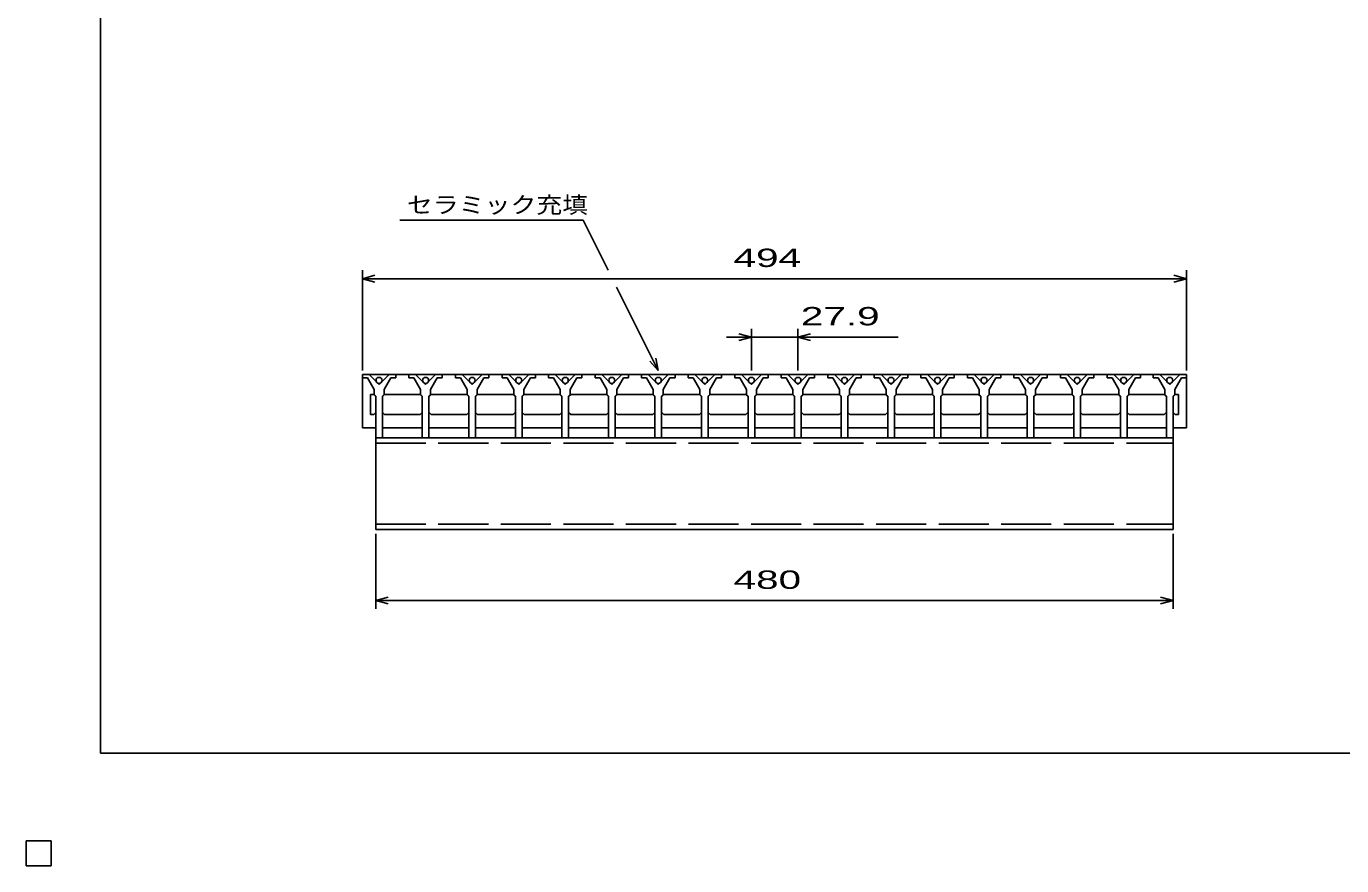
# Model space of a CAD drawing. Units: millimetres, scale not verified. Extents: x -910 to 864, y -642 to 529.
# Drawn here: x -910 to -121, y -642 to -139 of the extents above; entities that cross this region are included whole.
import ezdxf
from ezdxf.enums import TextEntityAlignment as Align

# ---------------------------------------------------------------- set-up
doc = ezdxf.new("R2010")
doc.units = ezdxf.units.MM
doc.header["$LTSCALE"] = 5
doc.linetypes.add('DASHED', pattern=[7.5, 6, -1.5])
for name, color, linetype, lineweight in [('0_2', 150, 'Continuous', 25), ('16', 3, 'Continuous', 25), ('22', 2, 'Continuous', 25)]:
    doc.layers.add(name, color=color, linetype=linetype, lineweight=lineweight)
doc.styles.add('ベクトル', font='')
doc.styles.get('ベクトル').set_extended_font_data('ベクトル')

msp = doc.modelspace()

# ---------------------------------------------------------------- linework, layer by layer
at = {"layer": '0_2'}
for p, q in [((-865.5, -575), (-865.5, 525)), ((864.5, -575), (-865.5, -575))]:
    msp.add_line(p, q, dxfattribs=at)
at = {"layer": '16'}
for p, q in [((-708.5, -348), (-708.5, -350)), ((-704.5, -348), (-708.5, -348)), ((-708.5, -348), (-214.5, -348)), ((-708.5, -348), (-708.5, -380)), ((-708.5, -350), (-705.5, -350)), ((-705.5, -350), (-701.5, -357)), ((-698.5, -354), (-704.5, -348)), ((-692.5, -348), (-698.5, -354)), ((-695.5, -357), (-691.5, -350)), ((-688.5, -348), (-692.5, -348)), ((-691.5, -350), (-688.5, -350)), ((-688.5, -350), (-688.5, -348)), ((-680.6, -348), (-680.6, -350)), ((-676.6, -348), (-680.6, -348)), ((-680.6, -350), (-677.6, -350)), ((-677.6, -350), (-673.6, -357)), ((-670.6, -354), (-676.6, -348)), ((-664.6, -348), (-670.6, -354)), ((-667.6, -357), (-663.6, -350)), ((-660.6, -348), (-664.6, -348)), ((-663.6, -350), (-660.6, -350)), ((-660.6, -350), (-660.6, -348)), ((-652.7, -348), (-652.7, -350)), ((-648.7, -348), (-652.7, -348)), ((-652.7, -350), (-649.7, -350)), ((-649.7, -350), (-645.7, -357)), ((-642.7, -354), (-648.7, -348)), ((-636.7, -348), (-642.7, -354)), ((-639.7, -357), (-635.7, -350)), ((-632.7, -348), (-636.7, -348)), ((-635.7, -350), (-632.7, -350)), ((-632.7, -350), (-632.7, -348)), ((-624.8, -348), (-624.8, -350)), ((-620.8, -348), (-624.8, -348)), ((-624.8, -350), (-621.8, -350)), ((-621.8, -350), (-617.8, -357)), ((-614.8, -354), (-620.8, -348)), ((-608.8, -348), (-614.8, -354)), ((-611.8, -357), (-607.8, -350)), ((-604.8, -348), (-608.8, -348)), ((-607.8, -350), (-604.8, -350)), ((-604.8, -350), (-604.8, -348)), ((-596.9, -348), (-596.9, -350)), ((-592.9, -348), (-596.9, -348)), ((-596.9, -350), (-593.9, -350)), ((-593.9, -350), (-589.9, -357)), ((-586.9, -354), (-592.9, -348)), ((-580.9, -348), (-586.9, -354)), ((-583.9, -357), (-579.9, -350)), ((-576.9, -348), (-580.9, -348)), ((-579.9, -350), (-576.9, -350)), ((-576.9, -350), (-576.9, -348)), ((-569, -348), (-569, -350)), ((-565, -348), (-569, -348)), ((-569, -350), (-566, -350)), ((-566, -350), (-562, -357)), ((-559, -354), (-565, -348)), ((-553, -348), (-559, -354)), ((-556, -357), (-552, -350)), ((-549, -348), (-553, -348)), ((-552, -350), (-549, -350)), ((-549, -350), (-549, -348)), ((-541.1, -348), (-541.1, -350)), ((-537.1, -348), (-541.1, -348)), ((-541.1, -350), (-538.1, -350)), ((-538.1, -350), (-534.1, -357)), ((-531.1, -354), (-537.1, -348)), ((-525.1, -348), (-531.1, -354)), ((-528.1, -357), (-524.1, -350)), ((-521.1, -348), (-525.1, -348)), ((-524.1, -350), (-521.1, -350)), ((-521.1, -350), (-521.1, -348)), ((-513.2, -348), (-513.2, -350)), ((-509.2, -348), (-513.2, -348)), ((-513.2, -350), (-510.2, -350)), ((-510.2, -350), (-506.2, -357)), ((-503.2, -354), (-509.2, -348)), ((-497.2, -348), (-503.2, -354)), ((-500.2, -357), (-496.2, -350)), ((-493.2, -348), (-497.2, -348)), ((-496.2, -350), (-493.2, -350)), ((-493.2, -350), (-493.2, -348)), ((-485.3, -348), (-485.3, -350)), ((-481.3, -348), (-485.3, -348)), ((-485.3, -350), (-482.3, -350)), ((-482.3, -350), (-478.3, -357)), ((-475.3, -354), (-481.3, -348)), ((-469.3, -348), (-475.3, -354)), ((-472.3, -357), (-468.3, -350)), ((-465.3, -348), (-469.3, -348)), ((-468.3, -350), (-465.3, -350)), ((-465.3, -350), (-465.3, -348)), ((-457.4, -348), (-457.4, -350)), ((-453.4, -348), (-457.4, -348)), ((-457.4, -350), (-454.4, -350)), ((-454.4, -350), (-450.4, -357)), ((-447.4, -354), (-453.4, -348)), ((-441.4, -348), (-447.4, -354)), ((-444.4, -357), (-440.4, -350)), ((-437.4, -348), (-441.4, -348)), ((-440.4, -350), (-437.4, -350)), ((-437.4, -350), (-437.4, -348)), ((-429.5, -348), (-429.5, -350)), ((-425.5, -348), (-429.5, -348)), ((-429.5, -350), (-426.5, -350)), ((-426.5, -350), (-422.5, -357)), ((-419.5, -354), (-425.5, -348)), ((-413.5, -348), (-419.5, -354)), ((-416.5, -357), (-412.5, -350)), ((-409.5, -348), (-413.5, -348)), ((-412.5, -350), (-409.5, -350)), ((-409.5, -350), (-409.5, -348)), ((-401.6, -348), (-401.6, -350)), ((-397.6, -348), (-401.6, -348)), ((-401.6, -350), (-398.6, -350)), ((-398.6, -350), (-394.6, -357)), ((-391.6, -354), (-397.6, -348)), ((-385.6, -348), (-391.6, -354)), ((-388.6, -357), (-384.6, -350)), ((-381.6, -348), (-385.6, -348)), ((-384.6, -350), (-381.6, -350)), ((-381.6, -350), (-381.6, -348)), ((-373.7, -348), (-373.7, -350)), ((-369.7, -348), (-373.7, -348)), ((-373.7, -350), (-370.7, -350)), ((-370.7, -350), (-366.7, -357)), ((-363.7, -354), (-369.7, -348)), ((-357.7, -348), (-363.7, -354)), ((-360.7, -357), (-356.7, -350)), ((-353.7, -348), (-357.7, -348)), ((-356.7, -350), (-353.7, -350)), ((-353.7, -350), (-353.7, -348)), ((-345.8, -348), (-345.8, -350)), ((-341.8, -348), (-345.8, -348)), ((-345.8, -350), (-342.8, -350)), ((-342.8, -350), (-338.8, -357)), ((-335.8, -354), (-341.8, -348)), ((-329.8, -348), (-335.8, -354)), ((-332.8, -357), (-328.8, -350)), ((-325.8, -348), (-329.8, -348)), ((-328.8, -350), (-325.8, -350)), ((-325.8, -350), (-325.8, -348)), ((-317.9, -348), (-317.9, -350)), ((-313.9, -348), (-317.9, -348)), ((-317.9, -350), (-314.9, -350)), ((-314.9, -350), (-310.9, -357)), ((-307.9, -354), (-313.9, -348)), ((-301.9, -348), (-307.9, -354)), ((-304.9, -357), (-300.9, -350)), ((-297.9, -348), (-301.9, -348)), ((-300.9, -350), (-297.9, -350)), ((-297.9, -350), (-297.9, -348)), ((-290, -348), (-290, -350)), ((-286, -348), (-290, -348)), ((-290, -350), (-287, -350)), ((-287, -350), (-283, -357)), ((-280, -354), (-286, -348)), ((-274, -348), (-280, -354)), ((-277, -357), (-273, -350)), ((-270, -348), (-274, -348)), ((-273, -350), (-270, -350)), ((-270, -350), (-270, -348)), ((-262.1, -348), (-262.1, -350)), ((-258.1, -348), (-262.1, -348)), ((-262.1, -350), (-259.1, -350)), ((-259.1, -350), (-255.1, -357)), ((-252.1, -354), (-258.1, -348)), ((-246.1, -348), (-252.1, -354)), ((-249.1, -357), (-245.1, -350)), ((-242.1, -348), (-246.1, -348)), ((-245.1, -350), (-242.1, -350)), ((-242.1, -350), (-242.1, -348)), ((-234.5, -348), (-234.5, -350)), ((-230.5, -348), (-234.5, -348)), ((-234.5, -350), (-231.5, -350)), ((-231.5, -350), (-227.5, -357)), ((-224.5, -354), (-230.5, -348)), ((-218.5, -348), (-224.5, -354)), ((-221.5, -357), (-217.5, -350)), ((-214.5, -348), (-218.5, -348)), ((-217.5, -350), (-214.5, -350)), ((-214.5, -350), (-214.5, -348)), ((-214.5, -380), (-214.5, -348)), ((-701.75, -360), (-703.75, -360)), ((-703.75, -360), (-703.75, -372)), ((-700.75, -361), (-701.75, -360)), ((-701.5, -357), (-701.5, -360)), ((-701.5, -360), (-700.5, -361)), ((-700.5, -361), (-700.5, -386)), ((-696.5, -361), (-695.5, -360)), ((-696.5, -386), (-696.5, -361)), ((-696.25, -361), (-695.25, -360)), ((-695.5, -360), (-695.5, -357)), ((-695.25, -360), (-673.85, -360)), ((-673.85, -360), (-672.85, -361)), ((-673.6, -357), (-673.6, -360)), ((-673.6, -360), (-672.6, -361)), ((-672.6, -361), (-672.6, -386)), ((-668.6, -361), (-667.6, -360)), ((-668.6, -386), (-668.6, -361)), ((-668.35, -361), (-667.35, -360)), ((-667.6, -360), (-667.6, -357)), ((-667.35, -360), (-645.95, -360)), ((-645.95, -360), (-644.95, -361)), ((-645.7, -357), (-645.7, -360)), ((-645.7, -360), (-644.7, -361)), ((-644.7, -361), (-644.7, -386)), ((-640.7, -361), (-639.7, -360)), ((-640.7, -386), (-640.7, -361)), ((-640.45, -361), (-639.45, -360)), ((-639.7, -360), (-639.7, -357)), ((-639.45, -360), (-618.05, -360)), ((-618.05, -360), (-617.05, -361)), ((-617.8, -357), (-617.8, -360)), ((-617.8, -360), (-616.8, -361)), ((-616.8, -361), (-616.8, -386)), ((-612.8, -361), (-611.8, -360)), ((-612.8, -386), (-612.8, -361)), ((-612.55, -361), (-611.55, -360)), ((-611.8, -360), (-611.8, -357)), ((-611.55, -360), (-590.15, -360)), ((-590.15, -360), (-589.15, -361)), ((-589.9, -357), (-589.9, -360)), ((-589.9, -360), (-588.9, -361)), ((-588.9, -361), (-588.9, -386)), ((-584.9, -361), (-583.9, -360)), ((-584.9, -386), (-584.9, -361)), ((-584.65, -361), (-583.65, -360)), ((-583.9, -360), (-583.9, -357)), ((-583.65, -360), (-562.25, -360)), ((-562.25, -360), (-561.25, -361)), ((-562, -357), (-562, -360)), ((-562, -360), (-561, -361)), ((-561, -361), (-561, -386)), ((-557, -361), (-556, -360)), ((-557, -386), (-557, -361)), ((-556.75, -361), (-555.75, -360)), ((-556, -360), (-556, -357)), ((-555.75, -360), (-534.35, -360)), ((-534.35, -360), (-533.35, -361)), ((-534.1, -357), (-534.1, -360)), ((-534.1, -360), (-533.1, -361)), ((-533.1, -361), (-533.1, -386)), ((-529.1, -361), (-528.1, -360)), ((-529.1, -386), (-529.1, -361)), ((-528.85, -361), (-527.85, -360)), ((-528.1, -360), (-528.1, -357)), ((-527.85, -360), (-506.45, -360)), ((-506.45, -360), (-505.45, -361)), ((-506.2, -357), (-506.2, -360)), ((-506.2, -360), (-505.2, -361)), ((-505.2, -361), (-505.2, -386)), ((-501.2, -361), (-500.2, -360)), ((-501.2, -386), (-501.2, -361)), ((-500.95, -361), (-499.95, -360)), ((-500.2, -360), (-500.2, -357)), ((-499.95, -360), (-478.55, -360)), ((-478.55, -360), (-477.55, -361)), ((-478.3, -357), (-478.3, -360)), ((-478.3, -360), (-477.3, -361)), ((-477.3, -361), (-477.3, -386)), ((-473.3, -361), (-472.3, -360)), ((-473.3, -386), (-473.3, -361)), ((-473.05, -361), (-472.05, -360)), ((-472.3, -360), (-472.3, -357)), ((-472.05, -360), (-450.65, -360)), ((-450.65, -360), (-449.65, -361)), ((-450.4, -357), (-450.4, -360)), ((-450.4, -360), (-449.4, -361)), ((-449.4, -361), (-449.4, -386)), ((-445.4, -361), (-444.4, -360)), ((-445.4, -386), (-445.4, -361)), ((-445.15, -361), (-444.15, -360)), ((-444.4, -360), (-444.4, -357)), ((-444.15, -360), (-422.75, -360)), ((-422.75, -360), (-421.75, -361)), ((-422.5, -357), (-422.5, -360)), ((-422.5, -360), (-421.5, -361)), ((-421.5, -361), (-421.5, -386)), ((-417.5, -361), (-416.5, -360)), ((-417.5, -386), (-417.5, -361)), ((-417.25, -361), (-416.25, -360)), ((-416.5, -360), (-416.5, -357)), ((-416.25, -360), (-394.85, -360)), ((-394.85, -360), (-393.85, -361)), ((-394.6, -357), (-394.6, -360)), ((-394.6, -360), (-393.6, -361)), ((-393.6, -361), (-393.6, -386)), ((-389.6, -361), (-388.6, -360)), ((-389.6, -386), (-389.6, -361)), ((-389.35, -361), (-388.35, -360)), ((-388.6, -360), (-388.6, -357)), ((-388.35, -360), (-366.95, -360)), ((-366.95, -360), (-365.95, -361)), ((-366.7, -357), (-366.7, -360)), ((-366.7, -360), (-365.7, -361)), ((-365.7, -361), (-365.7, -386)), ((-361.7, -361), (-360.7, -360)), ((-361.7, -386), (-361.7, -361)), ((-361.45, -361), (-360.45, -360)), ((-360.7, -360), (-360.7, -357)), ((-360.45, -360), (-339.05, -360)), ((-339.05, -360), (-338.05, -361)), ((-338.8, -357), (-338.8, -360)), ((-338.8, -360), (-337.8, -361)), ((-337.8, -361), (-337.8, -386)), ((-333.8, -361), (-332.8, -360)), ((-333.8, -386), (-333.8, -361)), ((-333.55, -361), (-332.55, -360)), ((-332.8, -360), (-332.8, -357)), ((-332.55, -360), (-311.15, -360)), ((-311.15, -360), (-310.15, -361)), ((-310.9, -357), (-310.9, -360)), ((-310.9, -360), (-309.9, -361)), ((-309.9, -361), (-309.9, -386)), ((-305.9, -361), (-304.9, -360)), ((-305.9, -386), (-305.9, -361)), ((-305.65, -361), (-304.65, -360)), ((-304.9, -360), (-304.9, -357)), ((-304.65, -360), (-283.25, -360)), ((-283.25, -360), (-282.25, -361)), ((-283, -357), (-283, -360)), ((-283, -360), (-282, -361)), ((-282, -361), (-282, -386)), ((-278, -361), (-277, -360)), ((-278, -386), (-278, -361)), ((-277.75, -361), (-276.75, -360)), ((-277, -360), (-277, -357)), ((-276.75, -360), (-255.35, -360)), ((-255.35, -360), (-254.35, -361)), ((-255.1, -357), (-255.1, -360)), ((-255.1, -360), (-254.1, -361)), ((-254.1, -361), (-254.1, -386)), ((-250.1, -361), (-249.1, -360)), ((-250.1, -386), (-250.1, -361)), ((-249.85, -361), (-248.85, -360)), ((-249.1, -360), (-249.1, -357)), ((-248.85, -360), (-227.75, -360)), ((-227.75, -360), (-226.75, -361)), ((-227.5, -357), (-227.5, -360)), ((-227.5, -360), (-226.5, -361)), ((-226.5, -361), (-226.5, -386)), ((-222.5, -361), (-221.5, -360)), ((-222.5, -386), (-222.5, -361)), ((-222.25, -361), (-221.25, -360)), ((-221.5, -360), (-221.5, -357)), ((-221.25, -360), (-219.25, -360)), ((-219.25, -360), (-219.25, -372)), ((-703.75, -372), (-701.75, -372)), ((-701.75, -372), (-700.75, -371)), ((-695.25, -372), (-696.25, -371)), ((-673.85, -372), (-695.25, -372)), ((-672.85, -371), (-673.85, -372)), ((-667.35, -372), (-668.35, -371)), ((-645.95, -372), (-667.35, -372)), ((-644.95, -371), (-645.95, -372)), ((-639.45, -372), (-640.45, -371)), ((-618.05, -372), (-639.45, -372)), ((-617.05, -371), (-618.05, -372)), ((-611.55, -372), (-612.55, -371)), ((-590.15, -372), (-611.55, -372)), ((-589.15, -371), (-590.15, -372)), ((-583.65, -372), (-584.65, -371)), ((-562.25, -372), (-583.65, -372)), ((-561.25, -371), (-562.25, -372)), ((-555.75, -372), (-556.75, -371)), ((-534.35, -372), (-555.75, -372)), ((-533.35, -371), (-534.35, -372)), ((-527.85, -372), (-528.85, -371)), ((-506.45, -372), (-527.85, -372)), ((-505.45, -371), (-506.45, -372)), ((-499.95, -372), (-500.95, -371)), ((-478.55, -372), (-499.95, -372)), ((-477.55, -371), (-478.55, -372)), ((-472.05, -372), (-473.05, -371)), ((-450.65, -372), (-472.05, -372)), ((-449.65, -371), (-450.65, -372)), ((-444.15, -372), (-445.15, -371)), ((-422.75, -372), (-444.15, -372)), ((-421.75, -371), (-422.75, -372)), ((-416.25, -372), (-417.25, -371)), ((-394.85, -372), (-416.25, -372)), ((-393.85, -371), (-394.85, -372)), ((-388.35, -372), (-389.35, -371)), ((-366.95, -372), (-388.35, -372)), ((-365.95, -371), (-366.95, -372)), ((-360.45, -372), (-361.45, -371)), ((-339.05, -372), (-360.45, -372)), ((-338.05, -371), (-339.05, -372)), ((-332.55, -372), (-333.55, -371)), ((-311.15, -372), (-332.55, -372)), ((-310.15, -371), (-311.15, -372)), ((-304.65, -372), (-305.65, -371)), ((-283.25, -372), (-304.65, -372)), ((-282.25, -371), (-283.25, -372)), ((-276.75, -372), (-277.75, -371)), ((-255.35, -372), (-276.75, -372)), ((-254.35, -371), (-255.35, -372)), ((-248.85, -372), (-249.85, -371)), ((-227.75, -372), (-248.85, -372)), ((-226.75, -371), (-227.75, -372)), ((-221.25, -372), (-222.25, -371)), ((-219.25, -372), (-221.25, -372)), ((-708.5, -380), (-700.75, -380)), ((-700.5, -386), (-696.5, -386)), ((-700.5, -386), (-222.5, -386)), ((-700.5, -441), (-700.5, -386)), ((-696.25, -380), (-672.85, -380)), ((-672.6, -386), (-668.6, -386)), ((-668.35, -380), (-644.95, -380)), ((-644.7, -386), (-640.7, -386)), ((-640.45, -380), (-617.05, -380)), ((-616.8, -386), (-612.8, -386)), ((-612.55, -380), (-589.15, -380)), ((-588.9, -386), (-584.9, -386)), ((-584.65, -380), (-561.25, -380)), ((-561, -386), (-557, -386)), ((-556.75, -380), (-533.35, -380)), ((-533.1, -386), (-529.1, -386)), ((-528.85, -380), (-505.45, -380)), ((-505.2, -386), (-501.2, -386)), ((-500.95, -380), (-477.55, -380)), ((-477.3, -386), (-473.3, -386)), ((-473.05, -380), (-449.65, -380)), ((-449.4, -386), (-445.4, -386)), ((-445.15, -380), (-421.75, -380)), ((-421.5, -386), (-417.5, -386)), ((-417.25, -380), (-393.85, -380)), ((-393.6, -386), (-389.6, -386)), ((-389.35, -380), (-365.95, -380)), ((-365.7, -386), (-361.7, -386)), ((-361.45, -380), (-338.05, -380)), ((-337.8, -386), (-333.8, -386)), ((-333.55, -380), (-310.15, -380)), ((-309.9, -386), (-305.9, -386)), ((-305.65, -380), (-282.25, -380)), ((-282, -386), (-278, -386)), ((-277.75, -380), (-254.35, -380)), ((-254.1, -386), (-250.1, -386)), ((-249.85, -380), (-226.75, -380)), ((-226.5, -386), (-222.5, -386)), ((-222.5, -386), (-222.5, -441)), ((-222.25, -380), (-214.5, -380)), ((-222.5, -441), (-700.5, -441)), ((-910, -627.5), (-895, -627.5)), ((-910, -642.5), (-910, -627.5)), ((-910, -627.5), (-895, -627.5)), ((-910, -642.5), (-910, -627.5)), ((-910, -627.5), (-895, -627.5)), ((-910, -642.5), (-910, -627.5)), ((-910, -627.5), (-895, -627.5)), ((-910, -642.5), (-910, -627.5)), ((-910, -627.5), (-895, -627.5)), ((-910, -642.5), (-910, -627.5)), ((-895, -642.5), (-895, -627.5)), ((-895, -642.5), (-895, -627.5)), ((-895, -642.5), (-895, -627.5)), ((-895, -642.5), (-895, -627.5)), ((-895, -642.5), (-895, -627.5)), ((-910, -642.5), (-895, -642.5)), ((-910, -642.5), (-895, -642.5)), ((-910, -642.5), (-895, -642.5)), ((-910, -642.5), (-895, -642.5)), ((-910, -642.5), (-895, -642.5))]:
    msp.add_line(p, q, dxfattribs=at)
at = {"layer": '16', "linetype": 'DASHED'}
for p, q in [((-700.5, -389.2), (-222.5, -389.2)), ((-700.5, -437.8), (-222.5, -437.8))]:
    msp.add_line(p, q, dxfattribs=at)
at = {"layer": '16'}
for centre in [(-698.5, -351.5), (-670.6, -351.5), (-642.7, -351.5), (-614.8, -351.5), (-586.9, -351.5), (-559, -351.5), (-531.1, -351.5), (-503.2, -351.5), (-475.3, -351.5), (-447.4, -351.5), (-419.5, -351.5), (-391.6, -351.5), (-363.7, -351.5), (-335.8, -351.5), (-307.9, -351.5), (-280, -351.5), (-252.1, -351.5), (-224.5, -351.5)]:
    msp.add_circle(centre, 1.8, dxfattribs=at)
at = {"layer": '22', "color": 4}
for p, q in [((-686.1, -255.5), (-576.1, -255.5)), ((-561.1, -285.5), (-576.1, -255.5)), ((-708.5, -345.5), (-708.5, -285.5)), ((-708.5, -290.5), (-701, -288.5)), ((-701, -292.5), (-708.5, -290.5)), ((-708.5, -290.5), (-214.5, -290.5)), ((-214.5, -290.5), (-222, -288.5)), ((-222, -292.5), (-214.5, -290.5)), ((-214.5, -345.5), (-214.5, -285.5)), ((-531.1, -345.5), (-556.1, -295.5)), ((-475.3, -345.5), (-475.3, -320.5)), ((-447.4, -320.5), (-447.4, -345.5)), ((-475.3, -325.5), (-490.3, -325.5)), ((-475.3, -325.5), (-482.8, -323.5)), ((-482.8, -327.5), (-475.3, -325.5)), ((-475.3, -325.5), (-447.4, -325.5)), ((-447.4, -325.5), (-439.9, -323.5)), ((-439.9, -327.5), (-447.4, -325.5)), ((-447.4, -325.5), (-387.4, -325.5)), ((-531.1, -345.5), (-532.6, -338.2)), ((-531.1, -345.5), (-536.1, -340)), ((-700.5, -488.5), (-700.5, -443.5)), ((-222.5, -488.5), (-222.5, -443.5)), ((-700.5, -483.5), (-693, -481.5)), ((-693, -485.5), (-700.5, -483.5)), ((-700.5, -483.5), (-222.5, -483.5)), ((-222.5, -483.5), (-230, -481.5)), ((-230, -485.5), (-222.5, -483.5)), ((-895, -627.5), (-910, -627.5)), ((-910, -627.5), (-910, -642.5)), ((-895, -627.5), (-910, -627.5)), ((-910, -627.5), (-910, -642.5)), ((-895, -627.5), (-910, -627.5)), ((-910, -627.5), (-910, -642.5)), ((-895, -642.5), (-895, -627.5)), ((-895, -642.5), (-895, -627.5)), ((-895, -642.5), (-895, -627.5)), ((-910, -642.5), (-895, -642.5)), ((-910, -642.5), (-895, -642.5)), ((-910, -642.5), (-895, -642.5))]:
    msp.add_line(p, q, dxfattribs=at)
at = {"layer": '22'}
for p, q in [((-895, -627.5), (-910, -627.5)), ((-910, -627.5), (-910, -642.5)), ((-895, -627.5), (-910, -627.5)), ((-910, -627.5), (-910, -642.5)), ((-895, -627.5), (-910, -627.5)), ((-910, -627.5), (-910, -642.5)), ((-895, -642.5), (-895, -627.5)), ((-895, -642.5), (-895, -627.5)), ((-895, -642.5), (-895, -627.5)), ((-910, -642.5), (-895, -642.5)), ((-910, -642.5), (-895, -642.5)), ((-910, -642.5), (-895, -642.5))]:
    msp.add_line(p, q, dxfattribs=at)

# ---------------------------------------------------------------- texts
at = {"layer": '22', "style": 'ベクトル'}
for s, height, width, p in [('セラミック充填', 9.897, 1.15, (-681.85, -246.25)), (' 494 ', 11, 1.65, (-492.75, -278)), (' 27.9 ', 11, 1.65, (-452.4, -313)), (' 480 ', 11, 1.65, (-492.75, -471))]:
    msp.add_text(s, height=height, dxfattribs=dict(at, width=width)).set_placement(p, align=Align.MIDDLE_LEFT)

doc.saveas('drawing.dxf')
